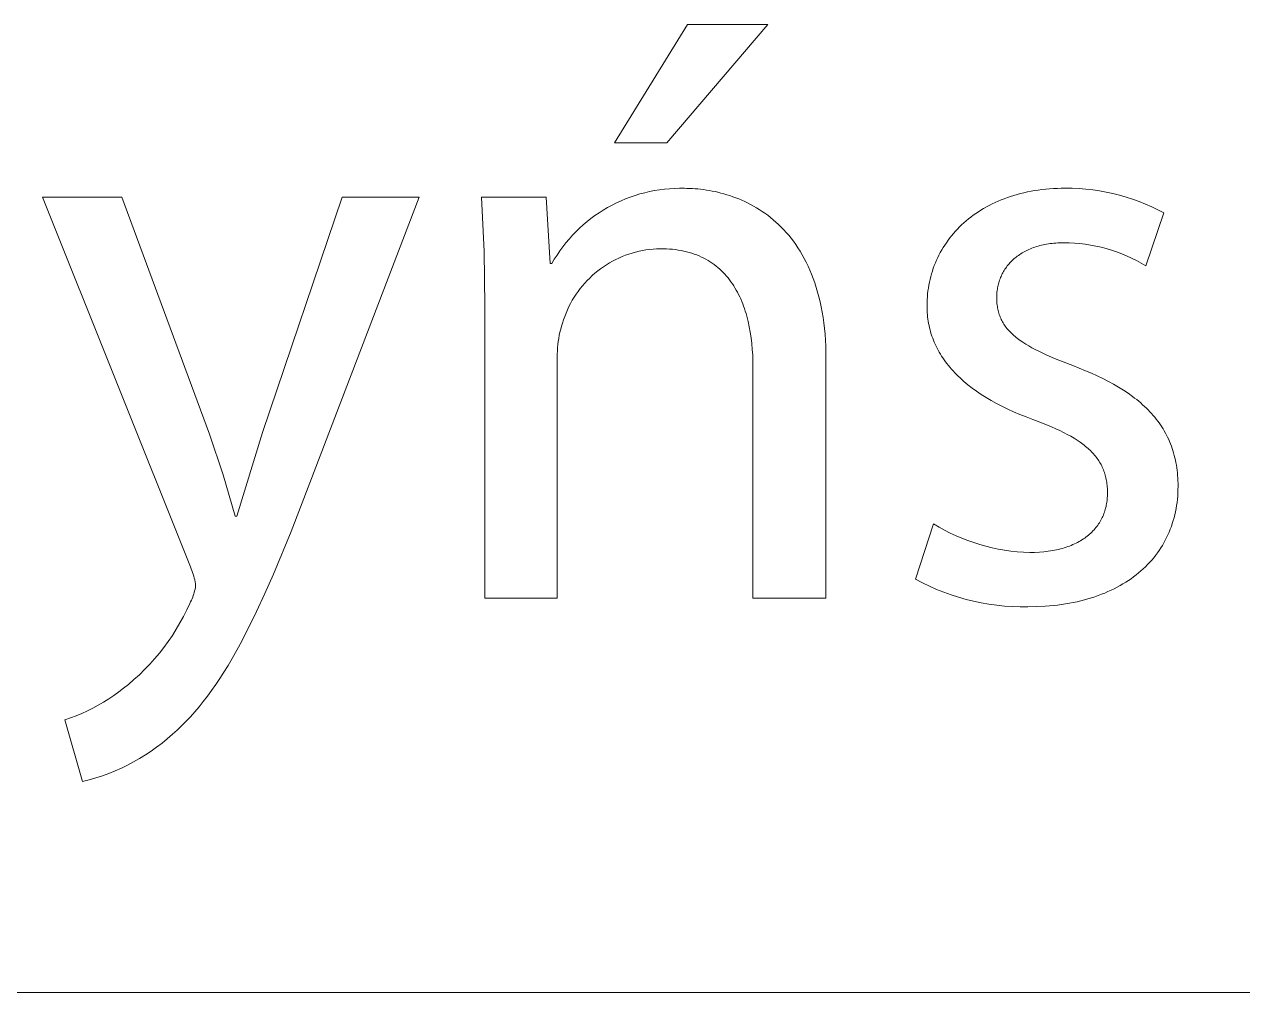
# Model space of a CAD drawing. Header units: millimetres. Extents: x -1519 to 3497, y -297 to 3208.
# Drawn here: x 2762.7 to 2836.5, y -296.8 to -238.1 of the extents above; entities that cross this region are included whole.
import ezdxf

# ---------------------------------------------------------------- set-up
doc = ezdxf.new("R2010")
doc.units = ezdxf.units.MM
doc.header["$MEASUREMENT"] = 0
doc.layers.add('Domyślny', color=7, linetype='Continuous', true_color=0x000000)

msp = doc.modelspace()

# ---------------------------------------------------------------- linework, layer by layer
at = {"layer": 'Domyślny', "color": 18, "lineweight": 15, "true_color": 0x000000}
for p, q in [((2798.457, -245.262), (2802.883, -238.079)), ((2807.744, -238.079), (2801.63, -245.262)), ((2802.883, -238.079), (2807.744, -238.079)), ((2801.63, -245.262), (2798.457, -245.262)), ((2800.871, -248.155), (2801.17, -248.107)), ((2801.17, -248.107), (2801.471, -248.069)), ((2801.471, -248.069), (2801.773, -248.041)), ((2801.773, -248.041), (2802.076, -248.023)), ((2802.076, -248.023), (2802.379, -248.015)), ((2802.379, -248.015), (2802.683, -248.018)), ((2802.683, -248.018), (2802.842, -248.02)), ((2802.842, -248.02), (2803.003, -248.024)), ((2803.003, -248.024), (2803.167, -248.032)), ((2803.167, -248.032), (2803.333, -248.043)), ((2803.333, -248.043), (2803.501, -248.057)), ((2803.501, -248.057), (2803.671, -248.075)), ((2803.671, -248.075), (2803.842, -248.096)), ((2803.842, -248.096), (2804.016, -248.121)), ((2804.016, -248.121), (2804.19, -248.149)), ((2823.916, -248.156), (2824.138, -248.122)), ((2824.138, -248.122), (2824.363, -248.093)), ((2824.363, -248.093), (2824.591, -248.068)), ((2824.591, -248.068), (2824.822, -248.047)), ((2824.822, -248.047), (2825.056, -248.031)), ((2825.056, -248.031), (2825.294, -248.019)), ((2825.294, -248.019), (2825.534, -248.012)), ((2825.534, -248.012), (2825.778, -248.01)), ((2825.778, -248.01), (2826.193, -248.013)), ((2826.193, -248.013), (2826.608, -248.031)), ((2826.608, -248.031), (2827.023, -248.063)), ((2827.023, -248.063), (2827.436, -248.108)), ((2827.436, -248.108), (2827.847, -248.168)), ((2772.738, -270.969), (2763.768, -248.553)), ((2763.768, -248.553), (2768.579, -248.553)), ((2768.579, -248.553), (2773.907, -262.918)), ((2777.114, -262.818), (2781.942, -248.553)), ((2786.602, -248.553), (2779.987, -265.875)), ((2781.942, -248.553), (2786.602, -248.553)), ((2790.545, -251.842), (2790.389, -248.553)), ((2790.389, -248.553), (2794.297, -248.553)), ((2794.297, -248.553), (2794.548, -252.578)), ((2798.569, -248.9), (2798.844, -248.773)), ((2798.844, -248.773), (2799.124, -248.655)), ((2799.124, -248.655), (2799.408, -248.548)), ((2799.408, -248.548), (2799.695, -248.449)), ((2799.695, -248.449), (2799.985, -248.361)), ((2799.985, -248.361), (2800.278, -248.282)), ((2800.278, -248.282), (2800.573, -248.214)), ((2800.573, -248.214), (2800.871, -248.155)), ((2804.19, -248.149), (2804.367, -248.182)), ((2804.367, -248.182), (2804.544, -248.218)), ((2804.544, -248.218), (2804.722, -248.258)), ((2804.722, -248.258), (2804.901, -248.303)), ((2804.901, -248.303), (2805.08, -248.351)), ((2805.08, -248.351), (2805.26, -248.404)), ((2805.26, -248.404), (2805.441, -248.462)), ((2805.441, -248.462), (2805.621, -248.524)), ((2805.621, -248.524), (2805.802, -248.59)), ((2805.802, -248.59), (2805.982, -248.661)), ((2805.982, -248.661), (2806.162, -248.737)), ((2806.162, -248.737), (2806.341, -248.818)), ((2806.341, -248.818), (2806.52, -248.905)), ((2821.338, -248.961), (2821.516, -248.877)), ((2821.516, -248.877), (2821.697, -248.796)), ((2821.697, -248.796), (2821.882, -248.718)), ((2821.882, -248.718), (2822.07, -248.645)), ((2822.07, -248.645), (2822.262, -248.575)), ((2822.262, -248.575), (2822.457, -248.508)), ((2822.457, -248.508), (2822.655, -248.446)), ((2822.655, -248.446), (2822.857, -248.388)), ((2822.857, -248.388), (2823.062, -248.333)), ((2823.062, -248.333), (2823.271, -248.283)), ((2823.271, -248.283), (2823.483, -248.236)), ((2823.483, -248.236), (2823.698, -248.194)), ((2823.698, -248.194), (2823.916, -248.156)), ((2827.847, -248.168), (2828.256, -248.242)), ((2828.256, -248.242), (2828.662, -248.329)), ((2828.662, -248.329), (2829.065, -248.431)), ((2829.065, -248.431), (2829.464, -248.546)), ((2829.464, -248.546), (2829.859, -248.674)), ((2829.859, -248.674), (2830.25, -248.816)), ((2830.25, -248.816), (2830.636, -248.971)), ((2797.264, -249.67), (2797.514, -249.498)), ((2797.514, -249.498), (2797.77, -249.335)), ((2797.77, -249.335), (2798.031, -249.181)), ((2798.031, -249.181), (2798.298, -249.036)), ((2798.298, -249.036), (2798.569, -248.9)), ((2806.52, -248.905), (2806.698, -248.996)), ((2806.698, -248.996), (2806.875, -249.092)), ((2806.875, -249.092), (2807.051, -249.194)), ((2807.051, -249.194), (2807.225, -249.301)), ((2807.225, -249.301), (2807.398, -249.413)), ((2807.398, -249.413), (2807.569, -249.532)), ((2807.569, -249.532), (2807.739, -249.655)), ((2820.196, -249.648), (2820.348, -249.541)), ((2820.348, -249.541), (2820.504, -249.436)), ((2820.504, -249.436), (2820.664, -249.334)), ((2820.664, -249.334), (2820.827, -249.236)), ((2820.827, -249.236), (2820.994, -249.141)), ((2820.994, -249.141), (2821.164, -249.05)), ((2821.164, -249.05), (2821.338, -248.961)), ((2830.636, -248.971), (2831.016, -249.139)), ((2831.758, -249.513), (2830.655, -252.72)), ((2831.016, -249.139), (2831.39, -249.32)), ((2831.39, -249.32), (2831.758, -249.513)), ((2796.326, -250.438), (2796.55, -250.234)), ((2796.55, -250.234), (2796.782, -250.038)), ((2796.782, -250.038), (2797.02, -249.85)), ((2797.02, -249.85), (2797.264, -249.67)), ((2807.739, -249.655), (2807.906, -249.785)), ((2807.906, -249.785), (2808.072, -249.921)), ((2808.072, -249.921), (2808.235, -250.062)), ((2808.235, -250.062), (2808.395, -250.21)), ((2808.395, -250.21), (2808.553, -250.364)), ((2819.361, -250.359), (2819.491, -250.233)), ((2819.491, -250.233), (2819.624, -250.11)), ((2819.624, -250.11), (2819.761, -249.99)), ((2819.761, -249.99), (2819.902, -249.873)), ((2819.902, -249.873), (2820.047, -249.759)), ((2820.047, -249.759), (2820.196, -249.648)), ((2795.5, -251.325), (2795.695, -251.093)), ((2795.695, -251.093), (2795.898, -250.867)), ((2795.898, -250.867), (2796.108, -250.649)), ((2796.108, -250.649), (2796.326, -250.438)), ((2808.553, -250.364), (2808.709, -250.524)), ((2808.709, -250.524), (2808.861, -250.691)), ((2808.861, -250.691), (2809.01, -250.864)), ((2809.01, -250.864), (2809.156, -251.044)), ((2809.156, -251.044), (2809.298, -251.23)), ((2818.667, -251.168), (2818.773, -251.027)), ((2818.773, -251.027), (2818.883, -250.888)), ((2818.883, -250.888), (2818.996, -250.752)), ((2818.996, -250.752), (2819.114, -250.618)), ((2819.114, -250.618), (2819.236, -250.487)), ((2819.236, -250.487), (2819.361, -250.359)), ((2794.963, -252.06), (2795.134, -251.809)), ((2795.134, -251.809), (2795.313, -251.564)), ((2795.313, -251.564), (2795.5, -251.325)), ((2799.934, -251.832), (2799.725, -251.883)), ((2800.144, -251.788), (2799.934, -251.832)), ((2800.356, -251.751), (2800.144, -251.788)), ((2800.569, -251.721), (2800.356, -251.751)), ((2800.783, -251.699), (2800.569, -251.721)), ((2800.998, -251.684), (2800.783, -251.699)), ((2801.213, -251.676), (2800.998, -251.684)), ((2801.407, -251.679), (2801.213, -251.676)), ((2801.596, -251.686), (2801.407, -251.679)), ((2801.782, -251.698), (2801.596, -251.686)), ((2801.964, -251.714), (2801.782, -251.698)), ((2802.142, -251.735), (2801.964, -251.714)), ((2802.317, -251.761), (2802.142, -251.735)), ((2802.487, -251.79), (2802.317, -251.761)), ((2802.654, -251.825), (2802.487, -251.79)), ((2802.817, -251.863), (2802.654, -251.825)), ((2809.298, -251.23), (2809.437, -251.423)), ((2809.437, -251.423), (2809.572, -251.624)), ((2809.572, -251.624), (2809.704, -251.831)), ((2809.704, -251.831), (2809.831, -252.045)), ((2818.199, -251.909), (2818.284, -251.756)), ((2818.284, -251.756), (2818.374, -251.606)), ((2818.374, -251.606), (2818.467, -251.457)), ((2818.467, -251.457), (2818.565, -251.312)), ((2818.565, -251.312), (2818.667, -251.168)), ((2823.403, -251.802), (2823.321, -251.845)), ((2823.488, -251.761), (2823.403, -251.802)), ((2823.574, -251.721), (2823.488, -251.761)), ((2823.662, -251.684), (2823.574, -251.721)), ((2823.752, -251.648), (2823.662, -251.684)), ((2823.843, -251.613), (2823.752, -251.648)), ((2823.937, -251.581), (2823.843, -251.613)), ((2824.032, -251.55), (2823.937, -251.581)), ((2824.129, -251.521), (2824.032, -251.55)), ((2824.228, -251.493), (2824.129, -251.521)), ((2824.329, -251.468), (2824.228, -251.493)), ((2824.431, -251.444), (2824.329, -251.468)), ((2824.536, -251.423), (2824.431, -251.444)), ((2824.642, -251.403), (2824.536, -251.423)), ((2824.75, -251.385), (2824.642, -251.403)), ((2824.86, -251.37), (2824.75, -251.385)), ((2824.971, -251.356), (2824.86, -251.37)), ((2825.085, -251.344), (2824.971, -251.356)), ((2825.2, -251.335), (2825.085, -251.344)), ((2825.316, -251.327), (2825.2, -251.335)), ((2825.435, -251.322), (2825.316, -251.327)), ((2825.555, -251.318), (2825.435, -251.322)), ((2825.677, -251.317), (2825.555, -251.318)), ((2826.005, -251.323), (2825.677, -251.317)), ((2826.332, -251.339), (2826.005, -251.323)), ((2826.658, -251.367), (2826.332, -251.339)), ((2826.983, -251.406), (2826.658, -251.367)), ((2827.306, -251.457), (2826.983, -251.406)), ((2827.628, -251.518), (2827.306, -251.457)), ((2827.947, -251.59), (2827.628, -251.518)), ((2828.263, -251.674), (2827.947, -251.59)), ((2828.577, -251.768), (2828.263, -251.674)), ((2828.887, -251.873), (2828.577, -251.768)), ((2790.589, -255.134), (2790.545, -251.842)), ((2794.648, -252.578), (2794.801, -252.316)), ((2794.801, -252.316), (2794.963, -252.06)), ((2798.142, -252.543), (2797.958, -252.655)), ((2798.329, -252.437), (2798.142, -252.543)), ((2798.52, -252.337), (2798.329, -252.437)), ((2798.714, -252.245), (2798.52, -252.337)), ((2798.911, -252.158), (2798.714, -252.245)), ((2799.111, -252.079), (2798.911, -252.158)), ((2799.313, -252.007), (2799.111, -252.079)), ((2799.518, -251.941), (2799.313, -252.007)), ((2799.725, -251.883), (2799.518, -251.941)), ((2802.976, -251.906), (2802.817, -251.863)), ((2803.131, -251.953), (2802.976, -251.906)), ((2803.283, -252.004), (2803.131, -251.953)), ((2803.431, -252.059), (2803.283, -252.004)), ((2803.576, -252.119), (2803.431, -252.059)), ((2803.717, -252.182), (2803.576, -252.119)), ((2803.854, -252.249), (2803.717, -252.182)), ((2803.988, -252.32), (2803.854, -252.249)), ((2804.118, -252.395), (2803.988, -252.32)), ((2804.245, -252.473), (2804.118, -252.395)), ((2804.369, -252.555), (2804.245, -252.473)), ((2804.489, -252.641), (2804.369, -252.555)), ((2809.831, -252.045), (2809.954, -252.266)), ((2809.954, -252.266), (2810.072, -252.495)), ((2810.072, -252.495), (2810.186, -252.731)), ((2817.834, -252.702), (2817.899, -252.54)), ((2817.899, -252.54), (2817.967, -252.379)), ((2817.967, -252.379), (2818.04, -252.22)), ((2818.04, -252.22), (2818.117, -252.063)), ((2818.117, -252.063), (2818.199, -251.909)), ((2822.422, -252.533), (2822.366, -252.595)), ((2822.48, -252.472), (2822.422, -252.533)), ((2822.539, -252.412), (2822.48, -252.472)), ((2822.601, -252.354), (2822.539, -252.412)), ((2822.664, -252.296), (2822.601, -252.354)), ((2822.73, -252.241), (2822.664, -252.296)), ((2822.797, -252.186), (2822.73, -252.241)), ((2822.866, -252.133), (2822.797, -252.186)), ((2822.937, -252.081), (2822.866, -252.133)), ((2823.01, -252.031), (2822.937, -252.081)), ((2823.085, -251.982), (2823.01, -252.031)), ((2823.162, -251.935), (2823.085, -251.982)), ((2823.241, -251.889), (2823.162, -251.935)), ((2823.321, -251.845), (2823.241, -251.889)), ((2829.193, -251.989), (2828.887, -251.873)), ((2829.495, -252.115), (2829.193, -251.989)), ((2829.793, -252.251), (2829.495, -252.115)), ((2830.086, -252.398), (2829.793, -252.251)), ((2830.373, -252.554), (2830.086, -252.398)), ((2830.655, -252.72), (2830.373, -252.554)), ((2794.548, -252.578), (2794.648, -252.578)), ((2797.104, -253.306), (2796.947, -253.454)), ((2797.266, -253.164), (2797.104, -253.306)), ((2797.432, -253.028), (2797.266, -253.164)), ((2797.603, -252.898), (2797.432, -253.028)), ((2797.779, -252.773), (2797.603, -252.898)), ((2797.958, -252.655), (2797.779, -252.773)), ((2804.606, -252.73), (2804.489, -252.641)), ((2804.719, -252.822), (2804.606, -252.73)), ((2804.829, -252.918), (2804.719, -252.822)), ((2804.936, -253.018), (2804.829, -252.918)), ((2805.039, -253.12), (2804.936, -253.018)), ((2805.14, -253.226), (2805.039, -253.12)), ((2805.237, -253.335), (2805.14, -253.226)), ((2810.186, -252.731), (2810.295, -252.975)), ((2810.295, -252.975), (2810.399, -253.226)), ((2810.399, -253.226), (2810.498, -253.485)), ((2817.619, -253.37), (2817.666, -253.201)), ((2817.666, -253.201), (2817.718, -253.033)), ((2817.718, -253.033), (2817.774, -252.867)), ((2817.774, -252.867), (2817.834, -252.702)), ((2821.918, -253.28), (2821.884, -253.354)), ((2821.954, -253.207), (2821.918, -253.28)), ((2821.992, -253.135), (2821.954, -253.207)), ((2822.032, -253.064), (2821.992, -253.135)), ((2822.073, -252.993), (2822.032, -253.064)), ((2822.117, -252.924), (2822.073, -252.993)), ((2822.163, -252.856), (2822.117, -252.924)), ((2822.211, -252.789), (2822.163, -252.856)), ((2822.261, -252.724), (2822.211, -252.789)), ((2822.313, -252.659), (2822.261, -252.724)), ((2822.366, -252.595), (2822.313, -252.659)), ((2796.509, -253.926), (2796.373, -254.094)), ((2796.649, -253.764), (2796.509, -253.926)), ((2796.796, -253.606), (2796.649, -253.764)), ((2796.947, -253.454), (2796.796, -253.606)), ((2805.331, -253.447), (2805.237, -253.335)), ((2805.421, -253.563), (2805.331, -253.447)), ((2805.509, -253.681), (2805.421, -253.563)), ((2805.593, -253.802), (2805.509, -253.681)), ((2805.675, -253.926), (2805.593, -253.802)), ((2805.753, -254.053), (2805.675, -253.926)), ((2810.498, -253.485), (2810.592, -253.751)), ((2810.592, -253.751), (2810.681, -254.026)), ((2810.681, -254.026), (2810.764, -254.309)), ((2817.475, -254.063), (2817.504, -253.888)), ((2817.504, -253.888), (2817.538, -253.714)), ((2817.538, -253.714), (2817.576, -253.541)), ((2817.576, -253.541), (2817.619, -253.37)), ((2821.685, -253.976), (2821.67, -254.057)), ((2821.703, -253.895), (2821.685, -253.976)), ((2821.723, -253.816), (2821.703, -253.895)), ((2821.744, -253.737), (2821.723, -253.816)), ((2821.768, -253.658), (2821.744, -253.737)), ((2821.794, -253.581), (2821.768, -253.658)), ((2821.822, -253.504), (2821.794, -253.581)), ((2821.852, -253.429), (2821.822, -253.504)), ((2821.884, -253.354), (2821.852, -253.429)), ((2796.003, -254.622), (2795.892, -254.806)), ((2796.121, -254.442), (2796.003, -254.622)), ((2796.244, -254.265), (2796.121, -254.442)), ((2796.373, -254.094), (2796.244, -254.265)), ((2805.829, -254.182), (2805.753, -254.053)), ((2805.901, -254.314), (2805.829, -254.182)), ((2805.971, -254.449), (2805.901, -254.314)), ((2806.037, -254.587), (2805.971, -254.449)), ((2806.101, -254.726), (2806.037, -254.587)), ((2806.162, -254.869), (2806.101, -254.726)), ((2810.764, -254.309), (2810.841, -254.599)), ((2810.841, -254.599), (2810.913, -254.898)), ((2817.395, -254.96), (2817.401, -254.778)), ((2817.401, -254.778), (2817.413, -254.598)), ((2817.413, -254.598), (2817.429, -254.418)), ((2817.429, -254.418), (2817.45, -254.24)), ((2817.45, -254.24), (2817.475, -254.063)), ((2821.619, -254.556), (2821.618, -254.641)), ((2821.618, -254.641), (2821.619, -254.734)), ((2821.622, -254.472), (2821.619, -254.556)), ((2821.619, -254.734), (2821.623, -254.826)), ((2821.628, -254.387), (2821.622, -254.472)), ((2821.635, -254.304), (2821.628, -254.387)), ((2821.644, -254.221), (2821.635, -254.304)), ((2821.656, -254.139), (2821.644, -254.221)), ((2821.67, -254.057), (2821.656, -254.139)), ((2790.589, -272.857), (2790.589, -255.134)), ((2795.598, -255.38), (2795.513, -255.578)), ((2795.689, -255.185), (2795.598, -255.38)), ((2795.788, -254.994), (2795.689, -255.185)), ((2795.892, -254.806), (2795.788, -254.994)), ((2806.22, -255.013), (2806.162, -254.869)), ((2806.275, -255.16), (2806.22, -255.013)), ((2806.328, -255.31), (2806.275, -255.16)), ((2806.378, -255.461), (2806.328, -255.31)), ((2806.425, -255.615), (2806.378, -255.461)), ((2810.913, -254.898), (2810.978, -255.205)), ((2810.978, -255.205), (2811.037, -255.52)), ((2811.037, -255.52), (2811.09, -255.844)), ((2817.392, -255.142), (2817.395, -254.96)), ((2817.394, -255.278), (2817.392, -255.142)), ((2817.398, -255.413), (2817.394, -255.278)), ((2817.406, -255.548), (2817.398, -255.413)), ((2821.623, -254.826), (2821.628, -254.916)), ((2821.628, -254.916), (2821.635, -255.005)), ((2821.635, -255.005), (2821.645, -255.092)), ((2821.645, -255.092), (2821.656, -255.178)), ((2821.656, -255.178), (2821.67, -255.262)), ((2821.67, -255.262), (2821.686, -255.345)), ((2821.686, -255.345), (2821.704, -255.426)), ((2821.704, -255.426), (2821.725, -255.507)), ((2821.725, -255.507), (2821.747, -255.586)), ((2795.3, -256.186), (2795.241, -256.369)), ((2795.364, -255.981), (2795.3, -256.186)), ((2795.435, -255.778), (2795.364, -255.981)), ((2795.513, -255.578), (2795.435, -255.778)), ((2806.469, -255.77), (2806.425, -255.615)), ((2806.511, -255.928), (2806.469, -255.77)), ((2806.55, -256.088), (2806.511, -255.928)), ((2806.62, -256.413), (2806.55, -256.088)), ((2811.09, -255.844), (2811.137, -256.177)), ((2811.137, -256.177), (2811.176, -256.518)), ((2817.417, -255.681), (2817.406, -255.548)), ((2817.43, -255.814), (2817.417, -255.681)), ((2817.447, -255.946), (2817.43, -255.814)), ((2817.467, -256.078), (2817.447, -255.946)), ((2817.49, -256.208), (2817.467, -256.078)), ((2817.516, -256.338), (2817.49, -256.208)), ((2821.747, -255.586), (2821.772, -255.663)), ((2821.772, -255.663), (2821.799, -255.74)), ((2821.799, -255.74), (2821.828, -255.815)), ((2821.828, -255.815), (2821.859, -255.889)), ((2821.859, -255.889), (2821.892, -255.962)), ((2821.892, -255.962), (2821.928, -256.034)), ((2821.928, -256.034), (2821.966, -256.105)), ((2821.966, -256.105), (2822.006, -256.175)), ((2822.006, -256.175), (2822.048, -256.244)), ((2822.048, -256.244), (2822.093, -256.312)), ((2795.099, -256.925), (2795.064, -257.113)), ((2795.14, -256.738), (2795.099, -256.925)), ((2795.188, -256.553), (2795.14, -256.738)), ((2795.241, -256.369), (2795.188, -256.553)), ((2806.68, -256.745), (2806.62, -256.413)), ((2806.731, -257.083), (2806.68, -256.745)), ((2811.176, -256.518), (2811.209, -256.868)), ((2811.209, -256.868), (2811.235, -257.227)), ((2817.545, -256.467), (2817.516, -256.338)), ((2817.577, -256.595), (2817.545, -256.467)), ((2817.612, -256.722), (2817.577, -256.595)), ((2817.65, -256.849), (2817.612, -256.722)), ((2817.692, -256.974), (2817.65, -256.849)), ((2817.736, -257.099), (2817.692, -256.974)), ((2822.093, -256.312), (2822.14, -256.379)), ((2822.14, -256.379), (2822.189, -256.445)), ((2822.189, -256.445), (2822.24, -256.51)), ((2822.24, -256.51), (2822.294, -256.575)), ((2822.294, -256.575), (2822.35, -256.638)), ((2822.35, -256.638), (2822.408, -256.701)), ((2822.408, -256.701), (2822.468, -256.763)), ((2822.468, -256.763), (2822.531, -256.825)), ((2822.531, -256.825), (2822.596, -256.885)), ((2822.596, -256.885), (2822.664, -256.945)), ((2822.664, -256.945), (2822.733, -257.005)), ((2794.996, -257.684), (2794.985, -257.875)), ((2795.012, -257.493), (2794.996, -257.684)), ((2795.035, -257.303), (2795.012, -257.493)), ((2795.064, -257.113), (2795.035, -257.303)), ((2806.771, -257.428), (2806.731, -257.083)), ((2806.803, -257.779), (2806.771, -257.428)), ((2811.235, -257.227), (2811.253, -257.595)), ((2811.253, -257.595), (2811.265, -257.972)), ((2817.784, -257.223), (2817.736, -257.099)), ((2817.834, -257.346), (2817.784, -257.223)), ((2817.888, -257.468), (2817.834, -257.346)), ((2817.945, -257.59), (2817.888, -257.468)), ((2818.005, -257.71), (2817.945, -257.59)), ((2818.068, -257.83), (2818.005, -257.71)), ((2822.733, -257.005), (2822.805, -257.064)), ((2822.805, -257.064), (2822.88, -257.122)), ((2822.88, -257.122), (2822.956, -257.18)), ((2822.956, -257.18), (2823.035, -257.237)), ((2823.035, -257.237), (2823.201, -257.35)), ((2823.201, -257.35), (2823.375, -257.462)), ((2823.375, -257.462), (2823.559, -257.572)), ((2823.559, -257.572), (2823.753, -257.681)), ((2823.753, -257.681), (2823.956, -257.789)), ((2794.985, -257.875), (2794.981, -258.066)), ((2794.981, -258.066), (2794.982, -258.258)), ((2794.982, -258.258), (2794.982, -272.857)), ((2806.825, -258.134), (2806.803, -257.779)), ((2806.838, -258.495), (2806.825, -258.134)), ((2811.265, -257.972), (2811.269, -258.358)), ((2811.269, -258.358), (2811.269, -272.857)), ((2818.135, -257.948), (2818.068, -257.83)), ((2818.204, -258.066), (2818.135, -257.948)), ((2818.277, -258.183), (2818.204, -258.066)), ((2818.352, -258.299), (2818.277, -258.183)), ((2818.431, -258.414), (2818.352, -258.299)), ((2818.513, -258.528), (2818.431, -258.414)), ((2823.956, -257.789), (2824.169, -257.897)), ((2824.169, -257.897), (2824.625, -258.112)), ((2824.625, -258.112), (2825.119, -258.327)), ((2825.119, -258.327), (2825.654, -258.545)), ((2806.842, -258.859), (2806.838, -258.495)), ((2806.842, -272.857), (2806.842, -258.859)), ((2818.598, -258.641), (2818.513, -258.528)), ((2818.687, -258.754), (2818.598, -258.641)), ((2818.778, -258.865), (2818.687, -258.754)), ((2818.873, -258.975), (2818.778, -258.865)), ((2818.971, -259.085), (2818.873, -258.975)), ((2819.072, -259.193), (2818.971, -259.085)), ((2819.176, -259.3), (2819.072, -259.193)), ((2825.654, -258.545), (2826.229, -258.767)), ((2826.229, -258.767), (2826.619, -258.918)), ((2826.619, -258.918), (2826.997, -259.071)), ((2826.997, -259.071), (2827.362, -259.228)), ((2819.283, -259.407), (2819.176, -259.3)), ((2819.394, -259.512), (2819.283, -259.407)), ((2819.508, -259.616), (2819.394, -259.512)), ((2819.625, -259.72), (2819.508, -259.616)), ((2819.745, -259.822), (2819.625, -259.72)), ((2819.868, -259.923), (2819.745, -259.822)), ((2820.125, -260.123), (2819.868, -259.923)), ((2827.362, -259.228), (2827.716, -259.389)), ((2827.716, -259.389), (2828.058, -259.554)), ((2828.058, -259.554), (2828.387, -259.722)), ((2828.387, -259.722), (2828.704, -259.895)), ((2828.704, -259.895), (2829.008, -260.072)), ((2820.394, -260.318), (2820.125, -260.123)), ((2820.677, -260.509), (2820.394, -260.318)), ((2820.972, -260.695), (2820.677, -260.509)), ((2829.008, -260.072), (2829.301, -260.254)), ((2829.301, -260.254), (2829.581, -260.44)), ((2829.581, -260.44), (2829.849, -260.632)), ((2829.849, -260.632), (2829.978, -260.729)), ((2821.28, -260.878), (2820.972, -260.695)), ((2821.602, -261.055), (2821.28, -260.878)), ((2821.936, -261.228), (2821.602, -261.055)), ((2822.284, -261.397), (2821.936, -261.228)), ((2822.645, -261.561), (2822.284, -261.397)), ((2829.978, -260.729), (2830.105, -260.828)), ((2830.105, -260.828), (2830.228, -260.928)), ((2830.228, -260.928), (2830.348, -261.03)), ((2830.348, -261.03), (2830.465, -261.132)), ((2830.465, -261.132), (2830.579, -261.237)), ((2830.579, -261.237), (2830.69, -261.342)), ((2830.69, -261.342), (2830.798, -261.449)), ((2823.019, -261.72), (2822.645, -261.561)), ((2823.406, -261.875), (2823.019, -261.72)), ((2823.806, -262.024), (2823.406, -261.875)), ((2824.397, -262.25), (2823.806, -262.024)), ((2830.798, -261.449), (2830.902, -261.557)), ((2830.902, -261.557), (2831.004, -261.667)), ((2831.004, -261.667), (2831.102, -261.779)), ((2831.102, -261.779), (2831.198, -261.892)), ((2831.198, -261.892), (2831.29, -262.006)), ((2831.29, -262.006), (2831.379, -262.122)), ((2831.379, -262.122), (2831.465, -262.239)), ((2775.561, -267.896), (2777.114, -262.818)), ((2824.941, -262.475), (2824.397, -262.25)), ((2825.196, -262.588), (2824.941, -262.475)), ((2825.44, -262.702), (2825.196, -262.588)), ((2825.673, -262.817), (2825.44, -262.702)), ((2825.895, -262.933), (2825.673, -262.817)), ((2831.465, -262.239), (2831.548, -262.358)), ((2831.548, -262.358), (2831.628, -262.479)), ((2831.628, -262.479), (2831.705, -262.601)), ((2831.705, -262.601), (2831.778, -262.725)), ((2831.778, -262.725), (2831.849, -262.851)), ((2831.849, -262.851), (2831.916, -262.978)), ((2773.907, -262.918), (2774.725, -265.394)), ((2826.106, -263.05), (2825.895, -262.933)), ((2826.307, -263.168), (2826.106, -263.05)), ((2826.497, -263.288), (2826.307, -263.168)), ((2826.678, -263.41), (2826.497, -263.288)), ((2826.764, -263.472), (2826.678, -263.41)), ((2826.847, -263.534), (2826.764, -263.472)), ((2826.929, -263.596), (2826.847, -263.534)), ((2827.007, -263.659), (2826.929, -263.596)), ((2831.916, -262.978), (2831.981, -263.107)), ((2831.981, -263.107), (2832.042, -263.238)), ((2832.042, -263.238), (2832.1, -263.371)), ((2832.1, -263.371), (2832.155, -263.505)), ((2832.155, -263.505), (2832.207, -263.641)), ((2832.207, -263.641), (2832.255, -263.779)), ((2827.084, -263.723), (2827.007, -263.659)), ((2827.157, -263.788), (2827.084, -263.723)), ((2827.229, -263.853), (2827.157, -263.788)), ((2827.298, -263.918), (2827.229, -263.853)), ((2827.364, -263.985), (2827.298, -263.918)), ((2827.428, -264.052), (2827.364, -263.985)), ((2827.49, -264.119), (2827.428, -264.052)), ((2827.55, -264.188), (2827.49, -264.119)), ((2827.607, -264.257), (2827.55, -264.188)), ((2827.661, -264.327), (2827.607, -264.257)), ((2827.714, -264.398), (2827.661, -264.327)), ((2832.255, -263.779), (2832.301, -263.919)), ((2832.301, -263.919), (2832.343, -264.061)), ((2832.343, -264.061), (2832.383, -264.204)), ((2832.383, -264.204), (2832.419, -264.35)), ((2832.419, -264.35), (2832.452, -264.497)), ((2827.764, -264.469), (2827.714, -264.398)), ((2827.812, -264.542), (2827.764, -264.469)), ((2827.858, -264.615), (2827.812, -264.542)), ((2827.901, -264.69), (2827.858, -264.615)), ((2827.943, -264.765), (2827.901, -264.69)), ((2827.982, -264.841), (2827.943, -264.765)), ((2828.019, -264.918), (2827.982, -264.841)), ((2828.054, -264.997), (2828.019, -264.918)), ((2828.086, -265.076), (2828.054, -264.997)), ((2828.117, -265.156), (2828.086, -265.076)), ((2832.452, -264.497), (2832.482, -264.647)), ((2832.482, -264.647), (2832.509, -264.798)), ((2832.509, -264.798), (2832.532, -264.952)), ((2832.532, -264.952), (2832.553, -265.107)), ((2832.553, -265.107), (2832.57, -265.265)), ((2774.725, -265.394), (2775.461, -267.896)), ((2828.145, -265.237), (2828.117, -265.156)), ((2828.172, -265.32), (2828.145, -265.237)), ((2828.196, -265.403), (2828.172, -265.32)), ((2828.218, -265.488), (2828.196, -265.403)), ((2828.239, -265.574), (2828.218, -265.488)), ((2828.257, -265.661), (2828.239, -265.574)), ((2828.273, -265.749), (2828.257, -265.661)), ((2828.287, -265.838), (2828.273, -265.749)), ((2828.3, -265.929), (2828.287, -265.838)), ((2832.57, -265.265), (2832.584, -265.424)), ((2832.584, -265.424), (2832.595, -265.586)), ((2832.595, -265.586), (2832.603, -265.75)), ((2832.603, -265.75), (2832.608, -265.915)), ((2779.987, -265.875), (2778.841, -268.82)), ((2828.31, -266.021), (2828.3, -265.929)), ((2828.318, -266.114), (2828.31, -266.021)), ((2828.325, -266.209), (2828.318, -266.114)), ((2828.33, -266.305), (2828.325, -266.209)), ((2828.329, -266.686), (2828.332, -266.594)), ((2828.332, -266.402), (2828.33, -266.305)), ((2828.333, -266.501), (2828.332, -266.402)), ((2828.332, -266.594), (2828.333, -266.501)), ((2832.6, -266.479), (2832.588, -266.674)), ((2832.607, -266.282), (2832.6, -266.479)), ((2832.609, -266.083), (2832.607, -266.282)), ((2832.608, -265.915), (2832.609, -266.083)), ((2828.222, -267.4), (2828.243, -267.313)), ((2828.243, -267.313), (2828.262, -267.226)), ((2828.262, -267.226), (2828.279, -267.138)), ((2828.279, -267.138), (2828.293, -267.049)), ((2828.293, -267.049), (2828.306, -266.959)), ((2828.306, -266.959), (2828.316, -266.869)), ((2828.316, -266.869), (2828.323, -266.778)), ((2828.323, -266.778), (2828.329, -266.686)), ((2832.522, -267.248), (2832.491, -267.435)), ((2832.549, -267.059), (2832.522, -267.248)), ((2832.571, -266.867), (2832.549, -267.059)), ((2832.588, -266.674), (2832.571, -266.867)), ((2775.461, -267.896), (2775.561, -267.896)), ((2827.931, -268.138), (2827.972, -268.06)), ((2827.972, -268.06), (2828.011, -267.981)), ((2828.011, -267.981), (2828.048, -267.901)), ((2828.048, -267.901), (2828.083, -267.82)), ((2828.083, -267.82), (2828.115, -267.738)), ((2828.115, -267.738), (2828.145, -267.655)), ((2828.145, -267.655), (2828.173, -267.571)), ((2828.173, -267.571), (2828.199, -267.486)), ((2828.199, -267.486), (2828.222, -267.4)), ((2832.368, -267.984), (2832.318, -268.162)), ((2832.414, -267.803), (2832.368, -267.984)), ((2832.455, -267.62), (2832.414, -267.803)), ((2832.491, -267.435), (2832.455, -267.62)), ((2816.691, -271.713), (2817.793, -268.355)), ((2817.793, -268.355), (2818.123, -268.552)), ((2818.123, -268.552), (2818.46, -268.738)), ((2818.46, -268.738), (2818.803, -268.913)), ((2827.389, -268.853), (2827.453, -268.787)), ((2827.453, -268.787), (2827.516, -268.72)), ((2827.516, -268.72), (2827.575, -268.652)), ((2827.575, -268.652), (2827.633, -268.582)), ((2827.633, -268.582), (2827.688, -268.511)), ((2827.688, -268.511), (2827.741, -268.439)), ((2827.741, -268.439), (2827.792, -268.365)), ((2827.792, -268.365), (2827.841, -268.291)), ((2827.841, -268.291), (2827.887, -268.215)), ((2827.887, -268.215), (2827.931, -268.138)), ((2832.139, -268.685), (2832.071, -268.854)), ((2832.204, -268.513), (2832.139, -268.685)), ((2832.263, -268.339), (2832.204, -268.513)), ((2832.318, -268.162), (2832.263, -268.339)), ((2778.841, -268.82), (2777.769, -271.41)), ((2818.803, -268.913), (2819.151, -269.076)), ((2819.151, -269.076), (2819.504, -269.228)), ((2819.504, -269.228), (2819.863, -269.368)), ((2819.863, -269.368), (2820.225, -269.496)), ((2820.225, -269.496), (2820.592, -269.612)), ((2826.334, -269.573), (2826.43, -269.528)), ((2826.43, -269.528), (2826.523, -269.48)), ((2826.523, -269.48), (2826.613, -269.431)), ((2826.613, -269.431), (2826.701, -269.38)), ((2826.701, -269.38), (2826.787, -269.328)), ((2826.787, -269.328), (2826.871, -269.274)), ((2826.871, -269.274), (2826.952, -269.218)), ((2826.952, -269.218), (2827.03, -269.161)), ((2827.03, -269.161), (2827.107, -269.102)), ((2827.107, -269.102), (2827.181, -269.042)), ((2827.181, -269.042), (2827.252, -268.981)), ((2827.252, -268.981), (2827.322, -268.917)), ((2827.322, -268.917), (2827.389, -268.853)), ((2831.75, -269.507), (2831.659, -269.664)), ((2831.837, -269.348), (2831.75, -269.507)), ((2831.92, -269.185), (2831.837, -269.348)), ((2831.997, -269.021), (2831.92, -269.185)), ((2832.071, -268.854), (2831.997, -269.021)), ((2820.592, -269.612), (2820.963, -269.716)), ((2820.963, -269.716), (2821.336, -269.807)), ((2821.336, -269.807), (2821.713, -269.886)), ((2821.713, -269.886), (2822.092, -269.953)), ((2822.092, -269.953), (2822.472, -270.007)), ((2822.472, -270.007), (2822.855, -270.048)), ((2822.855, -270.048), (2823.238, -270.076)), ((2823.238, -270.076), (2823.623, -270.092)), ((2823.623, -270.092), (2823.918, -270.088)), ((2823.918, -270.088), (2824.204, -270.074)), ((2824.204, -270.074), (2824.48, -270.051)), ((2824.48, -270.051), (2824.614, -270.036)), ((2824.614, -270.036), (2824.746, -270.02)), ((2824.746, -270.02), (2824.875, -270.001)), ((2824.875, -270.001), (2825.002, -269.98)), ((2825.002, -269.98), (2825.126, -269.956)), ((2825.126, -269.956), (2825.248, -269.931)), ((2825.248, -269.931), (2825.368, -269.904)), ((2825.368, -269.904), (2825.485, -269.875)), ((2825.485, -269.875), (2825.6, -269.844)), ((2825.6, -269.844), (2825.712, -269.811)), ((2825.712, -269.811), (2825.822, -269.776)), ((2825.822, -269.776), (2825.929, -269.739)), ((2825.929, -269.739), (2826.034, -269.7)), ((2826.034, -269.7), (2826.136, -269.66)), ((2826.136, -269.66), (2826.237, -269.617)), ((2826.237, -269.617), (2826.334, -269.573)), ((2831.248, -270.265), (2831.135, -270.408)), ((2831.358, -270.119), (2831.248, -270.265)), ((2831.462, -269.97), (2831.358, -270.119)), ((2831.563, -269.818), (2831.462, -269.97)), ((2831.659, -269.664), (2831.563, -269.818)), ((2772.786, -271.077), (2772.738, -270.969)), ((2830.637, -270.953), (2830.502, -271.082)), ((2830.768, -270.821), (2830.637, -270.953)), ((2830.895, -270.687), (2830.768, -270.821)), ((2831.017, -270.549), (2830.895, -270.687)), ((2831.135, -270.408), (2831.017, -270.549)), ((2772.831, -271.187), (2772.786, -271.077)), ((2772.872, -271.298), (2772.831, -271.187)), ((2772.91, -271.41), (2772.872, -271.298)), ((2772.944, -271.524), (2772.91, -271.41)), ((2772.974, -271.639), (2772.944, -271.524)), ((2773, -271.754), (2772.974, -271.639)), ((2773.022, -271.871), (2773, -271.754)), ((2777.769, -271.41), (2777.253, -272.581)), ((2817.11, -271.932), (2816.691, -271.713)), ((2829.762, -271.68), (2829.602, -271.79)), ((2829.919, -271.567), (2829.762, -271.68)), ((2830.071, -271.45), (2829.919, -271.567)), ((2830.219, -271.331), (2830.071, -271.45)), ((2830.362, -271.208), (2830.219, -271.331)), ((2830.502, -271.082), (2830.362, -271.208)), ((2772.944, -272.607), (2772.973, -272.508)), ((2772.973, -272.508), (2772.998, -272.408)), ((2772.998, -272.408), (2773.021, -272.308)), ((2773.021, -272.308), (2773.04, -272.207)), ((2773.041, -271.988), (2773.022, -271.871)), ((2773.04, -272.207), (2773.055, -272.105)), ((2773.055, -272.105), (2773.041, -271.988)), ((2817.536, -272.137), (2817.11, -271.932)), ((2817.969, -272.328), (2817.536, -272.137)), ((2818.409, -272.503), (2817.969, -272.328)), ((2818.854, -272.662), (2818.409, -272.503)), ((2828.364, -272.465), (2828.171, -272.548)), ((2828.553, -272.379), (2828.364, -272.465)), ((2828.738, -272.29), (2828.553, -272.379)), ((2828.919, -272.196), (2828.738, -272.29)), ((2829.096, -272.1), (2828.919, -272.196)), ((2829.268, -272), (2829.096, -272.1)), ((2829.437, -271.897), (2829.268, -272)), ((2829.602, -271.79), (2829.437, -271.897)), ((2772.519, -273.578), (2772.704, -273.174)), ((2772.704, -273.174), (2772.752, -273.083)), ((2772.752, -273.083), (2772.797, -272.99)), ((2772.797, -272.99), (2772.838, -272.896)), ((2772.838, -272.896), (2772.877, -272.801)), ((2772.877, -272.801), (2772.912, -272.704)), ((2772.912, -272.704), (2772.944, -272.607)), ((2777.253, -272.581), (2776.748, -273.674)), ((2794.982, -272.857), (2790.589, -272.857)), ((2811.269, -272.857), (2806.842, -272.857)), ((2819.305, -272.806), (2818.854, -272.662)), ((2819.76, -272.935), (2819.305, -272.806)), ((2820.219, -273.047), (2819.76, -272.935)), ((2820.682, -273.144), (2820.219, -273.047)), ((2821.149, -273.225), (2820.682, -273.144)), ((2821.617, -273.289), (2821.149, -273.225)), ((2825.552, -273.244), (2825.309, -273.276)), ((2825.791, -273.208), (2825.552, -273.244)), ((2826.026, -273.167), (2825.791, -273.208)), ((2826.258, -273.123), (2826.026, -273.167)), ((2826.486, -273.074), (2826.258, -273.123)), ((2826.71, -273.022), (2826.486, -273.074)), ((2826.93, -272.966), (2826.71, -273.022)), ((2827.147, -272.905), (2826.93, -272.966)), ((2827.359, -272.841), (2827.147, -272.905)), ((2827.568, -272.774), (2827.359, -272.841)), ((2827.773, -272.702), (2827.568, -272.774)), ((2827.974, -272.627), (2827.773, -272.702)), ((2828.171, -272.548), (2827.974, -272.627)), ((2772.108, -274.366), (2772.32, -273.975)), ((2772.32, -273.975), (2772.519, -273.578)), ((2776.748, -273.674), (2776.25, -274.692)), ((2822.088, -273.337), (2821.617, -273.289)), ((2822.56, -273.369), (2822.088, -273.337)), ((2823.033, -273.384), (2822.56, -273.369)), ((2823.506, -273.383), (2823.033, -273.384)), ((2824.039, -273.374), (2823.506, -273.383)), ((2824.558, -273.348), (2824.039, -273.374)), ((2824.812, -273.328), (2824.558, -273.348)), ((2825.062, -273.304), (2824.812, -273.328)), ((2825.309, -273.276), (2825.062, -273.304)), ((2771.883, -274.749), (2772.108, -274.366)), ((2776.25, -274.692), (2775.757, -275.64)), ((2771.395, -275.491), (2771.645, -275.124)), ((2771.645, -275.124), (2771.883, -274.749)), ((2770.572, -276.539), (2770.858, -276.199)), ((2770.858, -276.199), (2771.132, -275.85)), ((2771.132, -275.85), (2771.395, -275.491)), ((2775.757, -275.64), (2775.266, -276.521)), ((2769.966, -277.19), (2770.275, -276.87)), ((2770.275, -276.87), (2770.572, -276.539)), ((2775.02, -276.937), (2774.774, -277.338)), ((2775.266, -276.521), (2775.02, -276.937)), ((2769.318, -277.798), (2769.647, -277.499)), ((2769.647, -277.499), (2769.966, -277.19)), ((2774.774, -277.338), (2774.527, -277.724)), ((2768.399, -278.545), (2768.693, -278.32)), ((2768.693, -278.32), (2768.979, -278.085)), ((2768.979, -278.085), (2769.318, -277.798)), ((2774.278, -278.095), (2774.028, -278.453)), ((2774.527, -277.724), (2774.278, -278.095)), ((2767.475, -279.163), (2767.789, -278.967)), ((2767.789, -278.967), (2768.097, -278.761)), ((2768.097, -278.761), (2768.399, -278.545)), ((2773.522, -279.127), (2773.266, -279.445)), ((2773.777, -278.796), (2773.522, -279.127)), ((2774.028, -278.453), (2773.777, -278.796)), ((2765.817, -279.987), (2766.159, -279.844)), ((2766.159, -279.844), (2766.496, -279.69)), ((2766.496, -279.69), (2766.828, -279.525)), ((2766.828, -279.525), (2767.154, -279.349)), ((2767.154, -279.349), (2767.475, -279.163)), ((2773.006, -279.75), (2772.743, -280.044)), ((2773.266, -279.445), (2773.006, -279.75)), ((2765.121, -280.24), (2765.471, -280.119)), ((2766.207, -283.965), (2765.121, -280.24)), ((2765.471, -280.119), (2765.817, -279.987)), ((2772.206, -280.597), (2771.931, -280.858)), ((2772.477, -280.326), (2772.206, -280.597)), ((2772.743, -280.044), (2772.477, -280.326)), ((2771.652, -281.109), (2771.341, -281.382)), ((2771.931, -280.858), (2771.652, -281.109)), ((2770.691, -281.897), (2770.354, -282.137)), ((2771.02, -281.645), (2770.691, -281.897)), ((2771.341, -281.382), (2771.02, -281.645)), ((2769.295, -282.788), (2768.928, -282.98)), ((2769.655, -282.583), (2769.295, -282.788)), ((2770.008, -282.366), (2769.655, -282.583)), ((2770.354, -282.137), (2770.008, -282.366)), ((2767.791, -283.481), (2767.401, -283.622)), ((2768.176, -283.327), (2767.791, -283.481)), ((2768.555, -283.16), (2768.176, -283.327)), ((2768.928, -282.98), (2768.555, -283.16)), ((2766.609, -283.864), (2766.207, -283.965)), ((2767.007, -283.75), (2766.609, -283.864)), ((2767.401, -283.622), (2767.007, -283.75)), ((3492.39, -296.772), (-1519.067, -296.772)), ((3492.39, -296.772), (1601.48, -296.772))]:
    msp.add_line(p, q, dxfattribs=at)

doc.saveas('drawing.dxf')
